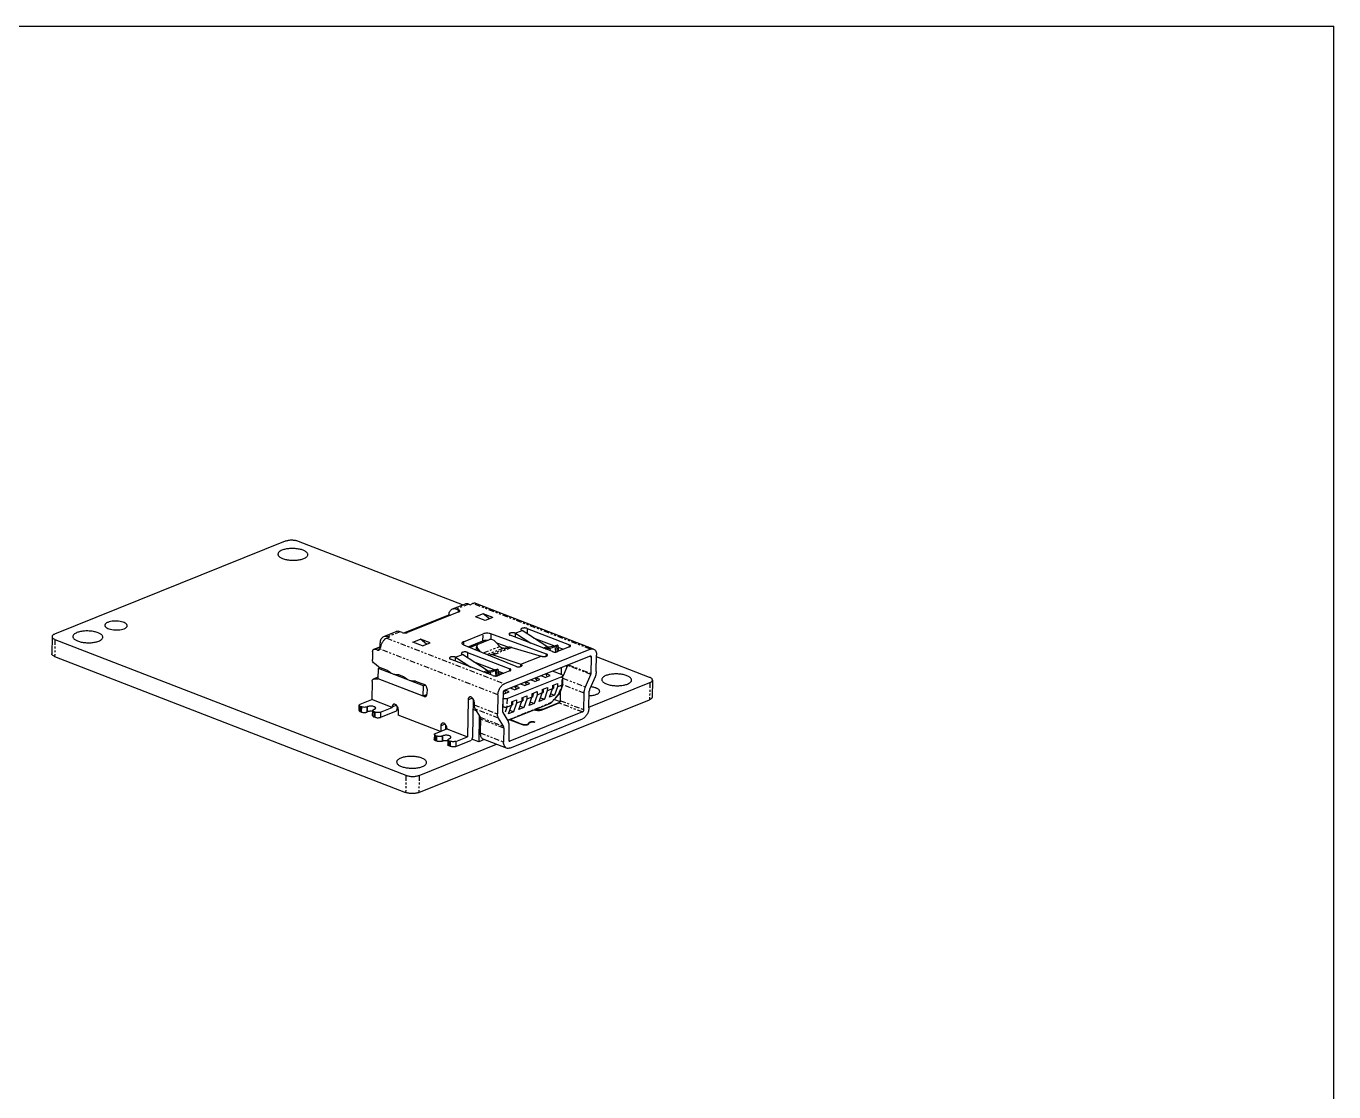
# Model space of a CAD drawing. Header units: inches. Extents: x 0 to 297, y 0 to 210.
# Drawn here: x 227 to 297, y 153 to 210 of the extents above; entities that cross this region are included whole.
import ezdxf

# ---------------------------------------------------------------- set-up
doc = ezdxf.new("R2010")
doc.units = ezdxf.units.IN
doc.header["$LTSCALE"] = 0.64311
doc.header["$MEASUREMENT"] = 0
doc.linetypes.add('PHANTOM', pattern=[0.8, 0.45, -0.05, 0.1, -0.05, 0.1, -0.05])
doc.layers.get('0').update_dxf_attribs({"linetype": 'CONTINUOUS'})
doc.layers.add('02_ALL_AXES', color=7, linetype='CONTINUOUS')
doc.layers.add('07_ALL_FEATURES', color=7, linetype='CONTINUOUS')

msp = doc.modelspace()

# ---------------------------------------------------------------- linework, layer by layer
at = {"color": 7, "linetype": 'Continuous'}
for p in [(0, 210), (297, 0)]:
    msp.add_line(p, (297, 210), dxfattribs=at)
at = {"layer": '02_ALL_AXES', "color": 3, "linetype": 'Continuous'}
for points, knots in [([(240.733, 181.949), (240.701, 181.936), (240.645, 181.909), (240.574, 181.859), (240.528, 181.802), (240.516, 181.759), (240.515, 181.739)], [0, 0, 0, 0, 0.321373, 0.590145, 0.810477, 1, 1, 1, 1]), ([(242.115, 181.708), (242.115, 181.724), (242.109, 181.758), (242.081, 181.806), (242.037, 181.85), (241.977, 181.892), (241.903, 181.93), (241.782, 181.976), (241.607, 182.017), (241.38, 182.041), (241.147, 182.039), (240.929, 182.011), (240.793, 181.973), (240.733, 181.949)], [0, 0, 0, 0, 0.031587, 0.066643, 0.107524, 0.155312, 0.210214, 0.271821, 0.411629, 0.565704, 0.722736, 0.870988, 1, 1, 1, 1]), ([(240.515, 181.739), (240.515, 181.723), (240.521, 181.689), (240.549, 181.641), (240.593, 181.596), (240.653, 181.555), (240.727, 181.517), (240.848, 181.471), (241.024, 181.43), (241.251, 181.405), (241.483, 181.408), (241.701, 181.436), (241.837, 181.473), (241.897, 181.498)], [0, 0, 0, 0, 0.031587, 0.066643, 0.107524, 0.155312, 0.210214, 0.271821, 0.411629, 0.565704, 0.722736, 0.870988, 1, 1, 1, 1]), ([(241.897, 181.498), (241.929, 181.51), (241.986, 181.537), (242.056, 181.588), (242.103, 181.645), (242.115, 181.688), (242.115, 181.708)], [0, 0, 0, 0, 0.321373, 0.590145, 0.810477, 1, 1, 1, 1]), ([(231.417, 178.085), (231.394, 178.075), (231.351, 178.055), (231.298, 178.017), (231.263, 177.974), (231.254, 177.942), (231.254, 177.927)], [0, 0, 0, 0, 0.321288, 0.590158, 0.810501, 1, 1, 1, 1]), ([(231.254, 177.927), (231.254, 177.915), (231.258, 177.889), (231.279, 177.854), (231.313, 177.82), (231.377, 177.776), (231.484, 177.731), (231.635, 177.695), (231.806, 177.677), (231.98, 177.678), (232.143, 177.7), (232.245, 177.728), (232.291, 177.746)], [0, 0, 0, 0, 0.03159, 0.066656, 0.107537, 0.155339, 0.271693, 0.411523, 0.565626, 0.722685, 0.87097, 1, 1, 1, 1]), ([(232.454, 177.904), (232.454, 177.916), (232.449, 177.941), (232.428, 177.977), (232.395, 178.011), (232.331, 178.055), (232.224, 178.1), (232.072, 178.136), (231.902, 178.154), (231.728, 178.152), (231.564, 178.131), (231.463, 178.103), (231.417, 178.085)], [0, 0, 0, 0, 0.03159, 0.066656, 0.107537, 0.155339, 0.271693, 0.411523, 0.565626, 0.722685, 0.87097, 1, 1, 1, 1]), ([(232.291, 177.746), (232.314, 177.756), (232.357, 177.776), (232.41, 177.814), (232.444, 177.856), (232.453, 177.889), (232.454, 177.904)], [0, 0, 0, 0, 0.321288, 0.590158, 0.810501, 1, 1, 1, 1]), ([(229.546, 177.323), (229.545, 177.307), (229.552, 177.273), (229.579, 177.226), (229.624, 177.181), (229.684, 177.14), (229.758, 177.102), (229.879, 177.056), (230.054, 177.014), (230.281, 176.99), (230.514, 176.992), (230.732, 177.021), (230.867, 177.058), (230.928, 177.082)], [0, 0, 0, 0, 0.031587, 0.066643, 0.107524, 0.155312, 0.210214, 0.271821, 0.411629, 0.565704, 0.722736, 0.870988, 1, 1, 1, 1]), ([(229.763, 177.534), (229.732, 177.521), (229.675, 177.494), (229.605, 177.444), (229.558, 177.387), (229.546, 177.343), (229.546, 177.323)], [0, 0, 0, 0, 0.321373, 0.590145, 0.810477, 1, 1, 1, 1]), ([(231.145, 177.293), (231.146, 177.309), (231.139, 177.343), (231.112, 177.391), (231.067, 177.435), (231.008, 177.477), (230.933, 177.514), (230.812, 177.561), (230.637, 177.602), (230.41, 177.626), (230.177, 177.624), (229.96, 177.596), (229.824, 177.558), (229.763, 177.534)], [0, 0, 0, 0, 0.031587, 0.066643, 0.107524, 0.155312, 0.210214, 0.271821, 0.411629, 0.565704, 0.722736, 0.870988, 1, 1, 1, 1]), ([(230.928, 177.082), (230.959, 177.095), (231.016, 177.122), (231.086, 177.173), (231.133, 177.229), (231.145, 177.273), (231.145, 177.293)], [0, 0, 0, 0, 0.321373, 0.590145, 0.810477, 1, 1, 1, 1]), ([(258.054, 175.235), (258.022, 175.222), (257.965, 175.195), (257.895, 175.145), (257.849, 175.088), (257.836, 175.044), (257.836, 175.024)], [0, 0, 0, 0, 0.321373, 0.590145, 0.810477, 1, 1, 1, 1]), ([(257.836, 175.024), (257.836, 175.008), (257.842, 174.974), (257.87, 174.927), (257.914, 174.882), (257.974, 174.841), (258.048, 174.803), (258.169, 174.757), (258.345, 174.715), (258.571, 174.691), (258.804, 174.693), (259.022, 174.721), (259.158, 174.759), (259.218, 174.783)], [0, 0, 0, 0, 0.031587, 0.066643, 0.107524, 0.155312, 0.210214, 0.271821, 0.411629, 0.565704, 0.722736, 0.870988, 1, 1, 1, 1]), ([(259.436, 174.994), (259.436, 175.01), (259.43, 175.044), (259.402, 175.091), (259.358, 175.136), (259.298, 175.177), (259.224, 175.215), (259.103, 175.261), (258.927, 175.303), (258.7, 175.327), (258.468, 175.325), (258.25, 175.297), (258.114, 175.259), (258.054, 175.235)], [0, 0, 0, 0, 0.031587, 0.066643, 0.107524, 0.155312, 0.210214, 0.271821, 0.411629, 0.565704, 0.722736, 0.870988, 1, 1, 1, 1]), ([(259.218, 174.783), (259.25, 174.796), (259.307, 174.823), (259.377, 174.873), (259.423, 174.93), (259.435, 174.974), (259.436, 174.994)], [0, 0, 0, 0, 0.321373, 0.590145, 0.810477, 1, 1, 1, 1]), ([(247.084, 170.82), (247.052, 170.807), (246.996, 170.78), (246.925, 170.729), (246.879, 170.673), (246.867, 170.629), (246.866, 170.609)], [0, 0, 0, 0, 0.321373, 0.590145, 0.810477, 1, 1, 1, 1]), ([(248.466, 170.579), (248.466, 170.595), (248.46, 170.629), (248.432, 170.676), (248.388, 170.721), (248.328, 170.762), (248.254, 170.8), (248.133, 170.846), (247.958, 170.888), (247.731, 170.912), (247.498, 170.91), (247.28, 170.881), (247.144, 170.844), (247.084, 170.82)], [0, 0, 0, 0, 0.031587, 0.066643, 0.107524, 0.155312, 0.210214, 0.271821, 0.411629, 0.565704, 0.722736, 0.870988, 1, 1, 1, 1]), ([(246.866, 170.609), (246.866, 170.593), (246.872, 170.559), (246.9, 170.512), (246.944, 170.467), (247.004, 170.425), (247.078, 170.388), (247.199, 170.342), (247.375, 170.3), (247.602, 170.276), (247.834, 170.278), (248.052, 170.306), (248.188, 170.344), (248.248, 170.368)], [0, 0, 0, 0, 0.031587, 0.066643, 0.107524, 0.155312, 0.210214, 0.271821, 0.411629, 0.565704, 0.722736, 0.870988, 1, 1, 1, 1]), ([(248.248, 170.368), (248.28, 170.381), (248.337, 170.408), (248.407, 170.458), (248.453, 170.515), (248.466, 170.559), (248.466, 170.579)], [0, 0, 0, 0, 0.321373, 0.590145, 0.810477, 1, 1, 1, 1])]:
    msp.add_open_spline(points, degree=3, knots=knots, dxfattribs=at)
at = {"layer": '02_ALL_AXES', "color": 7, "linetype": 'Continuous'}
for points, knots in [([(257.166, 174.165), (257.238, 174.166), (257.344, 174.174), (257.477, 174.202), (257.537, 174.222), (257.564, 174.233)], [0, 0, 0, 0, 0.536465, 0.780863, 1, 1, 1, 1]), ([(257.727, 174.391), (257.728, 174.404), (257.721, 174.434), (257.693, 174.475), (257.649, 174.513), (257.602, 174.54), (257.558, 174.56), (257.506, 174.58), (257.435, 174.602), (257.343, 174.621), (257.278, 174.629), (257.245, 174.632)], [0, 0, 0, 0, 0.072415, 0.155115, 0.254315, 0.372159, 0.438053, 0.508287, 0.660466, 0.825648, 1, 1, 1, 1]), ([(257.564, 174.233), (257.588, 174.242), (257.631, 174.262), (257.683, 174.3), (257.718, 174.343), (257.727, 174.375), (257.727, 174.391)], [0, 0, 0, 0, 0.321288, 0.590158, 0.810501, 1, 1, 1, 1])]:
    msp.add_open_spline(points, degree=3, knots=knots, dxfattribs=at)
at = {"layer": '07_ALL_FEATURES', "color": 3, "linetype": 'Continuous'}
for p, q in [((240.909, 182.422), (228.568, 177.455)), ((250.391, 179.018), (241.616, 182.419)), ((228.432, 177.324), (228.415, 176.405)), ((228.589, 177.176), (247.366, 169.898)), ((228.572, 176.258), (247.348, 168.979)), ((260.392, 175.141), (257.559, 176.239)), ((260.549, 174.993), (260.532, 174.074)), ((257.154, 173.55), (260.413, 174.862)), ((248.055, 168.976), (260.396, 173.943)), ((248.072, 169.895), (252.21, 171.56))]:
    msp.add_line(p, q, dxfattribs=at)
at = {"layer": '07_ALL_FEATURES', "color": 7, "linetype": 'Continuous'}
for p, q in [((250.794, 179.031), (250.931, 179.087)), ((257.398, 176.653), (251.103, 179.093)), ((247.246, 177.521), (249.661, 178.493)), ((250.188, 178.644), (247.445, 177.54)), ((249.661, 178.493), (249.739, 178.463)), ((249.855, 178.802), (250.506, 179.065)), ((250.07, 178.798), (250.179, 178.755)), ((250.721, 179.06), (250.794, 179.031)), ((251.503, 178.54), (251.091, 178.375)), ((252.012, 178.343), (251.503, 178.54)), ((251.825, 178.268), (251.503, 178.54)), ((251.601, 178.177), (251.091, 178.375)), ((252.012, 178.343), (251.601, 178.177)), ((253.85, 177.76), (256.106, 176.886)), ((246.187, 177.326), (246.838, 177.588)), ((246.475, 177.293), (246.338, 177.238)), ((246.475, 177.293), (246.402, 177.321)), ((247.163, 177.541), (247.053, 177.583)), ((247.732, 177.023), (248.143, 177.188)), ((248.241, 176.825), (247.732, 177.023)), ((248.652, 176.991), (248.143, 177.188)), ((248.465, 176.915), (248.143, 177.188)), ((248.241, 176.825), (248.652, 176.991)), ((250.438, 177.048), (251.489, 177.471)), ((250.686, 176.783), (251.482, 177.104)), ((251.229, 176.918), (251.832, 177.161)), ((254.875, 176.39), (251.906, 177.472)), ((252.162, 177.044), (252.381, 176.798)), ((252.209, 176.991), (252.873, 176.749)), ((255.195, 176.519), (252.938, 177.393)), ((253.213, 177.503), (253.209, 177.288)), ((253.216, 177.505), (253.212, 177.287)), ((253.213, 177.503), (253.58, 177.651)), ((253.216, 177.505), (254.049, 176.962)), ((254.899, 176.792), (253.58, 177.651)), ((254.173, 177.265), (255.311, 176.824)), ((245.581, 176.52), (245.573, 176.092)), ((245.652, 176.649), (245.926, 176.759)), ((245.839, 176.605), (245.73, 176.647)), ((245.966, 176.766), (245.942, 176.764)), ((245.999, 176.759), (245.966, 176.766)), ((245.988, 176.763), (245.992, 176.971)), ((250.021, 176.219), (250.388, 176.367)), ((251.704, 175.506), (250.385, 176.365)), ((250.443, 176.883), (253.238, 175.731)), ((250.662, 176.477), (252.918, 175.602)), ((251.192, 176.896), (250.798, 176.737)), ((251.118, 176.605), (251.158, 176.832)), ((251.216, 176.664), (251.339, 176.514)), ((251.77, 176.336), (251.887, 176.353)), ((252.028, 176.338), (253.512, 175.842)), ((252.585, 176.705), (252.874, 176.75)), ((257.227, 176.646), (252.633, 174.798)), ((253.024, 176.739), (254.6, 176.279)), ((254.846, 176.654), (255.061, 176.704)), ((254.872, 176.274), (254.875, 176.39)), ((254.943, 176.769), (254.899, 176.792)), ((255.424, 176.851), (255.041, 176.76)), ((255.425, 176.828), (255.335, 176.792)), ((256.115, 176.774), (255.477, 176.517)), ((255.481, 176.857), (255.52, 176.535)), ((255.494, 176.753), (255.783, 176.641)), ((257.544, 175.455), (257.561, 176.325)), ((245.888, 175.712), (245.674, 175.874)), ((245.883, 175.07), (245.893, 175.621)), ((245.888, 175.712), (246.354, 175.532)), ((245.893, 175.621), (246.006, 175.667)), ((248.295, 174.69), (245.893, 175.621)), ((245.967, 175.651), (245.968, 175.682)), ((252.006, 175.235), (249.75, 176.11)), ((250.025, 176.22), (249.994, 176.23)), ((250.017, 176.007), (250.021, 176.219)), ((250.021, 176.219), (250.834, 175.69)), ((250.957, 175.992), (252.124, 175.54)), ((251.074, 175.936), (251.074, 175.947)), ((251.074, 175.936), (251.088, 175.942)), ((252.107, 175.536), (251.074, 175.936)), ((257.22, 176.279), (252.626, 174.43)), ((253.51, 175.726), (253.512, 175.842)), ((253.512, 175.842), (254.6, 176.279)), ((255.678, 175.289), (255.685, 175.661)), ((256.005, 175.774), (255.768, 175.228)), ((255.959, 175.772), (255.957, 175.663)), ((257.27, 175.344), (257.286, 176.215)), ((245.55, 174.917), (245.532, 173.947)), ((245.621, 175.046), (245.649, 175.053)), ((245.885, 175.152), (245.647, 175.057)), ((245.649, 175.053), (245.876, 175.069)), ((245.882, 175.072), (245.876, 175.069)), ((248.335, 174.116), (245.876, 175.069)), ((248.285, 174.139), (245.883, 175.07)), ((247.009, 175.278), (247.227, 175.193)), ((247.882, 174.939), (248.348, 174.759)), ((251.66, 175.37), (251.866, 175.418)), ((251.748, 175.483), (251.704, 175.506)), ((252.229, 175.565), (251.846, 175.474)), ((252.14, 175.506), (252.23, 175.542)), ((252.286, 175.571), (252.325, 175.249)), ((252.927, 175.491), (252.289, 175.234)), ((252.298, 175.473), (252.595, 175.357)), ((252.582, 175.352), (252.299, 175.461)), ((252.548, 175.339), (252.317, 175.317)), ((252.327, 175.254), (252.343, 175.256)), ((252.774, 174.004), (255.722, 175.191)), ((253.985, 174.808), (253.771, 174.891)), ((254.26, 174.918), (254.045, 175.001)), ((254.085, 175.017), (254.112, 174.976)), ((254.26, 174.918), (254.534, 175.029)), ((254.377, 174.966), (254.291, 175.1)), ((254.534, 175.029), (254.32, 175.112)), ((254.808, 175.139), (254.594, 175.222)), ((254.633, 175.238), (254.66, 175.196)), ((254.808, 175.139), (255.082, 175.249)), ((254.926, 175.186), (254.839, 175.321)), ((255.082, 175.249), (254.868, 175.332)), ((255.716, 175.275), (255.211, 175.47)), ((255.749, 175.256), (255.776, 175.246)), ((255.755, 174.778), (255.763, 175.23)), ((256.972, 174.633), (257.257, 175.288)), ((257.48, 175.174), (257.196, 174.519)), ((248.285, 174.139), (248.295, 174.69)), ((248.482, 174.219), (248.285, 174.139)), ((248.295, 174.69), (248.395, 174.73)), ((248.49, 174.519), (248.484, 174.243)), ((252.281, 174.2), (252.262, 173.189)), ((252.556, 174.31), (252.536, 173.3)), ((252.614, 174.256), (252.555, 174.279)), ((252.614, 174.256), (252.888, 174.366)), ((252.732, 174.303), (252.643, 174.441)), ((252.888, 174.366), (252.674, 174.449)), ((253.163, 174.477), (252.948, 174.56)), ((252.988, 174.576), (253.015, 174.534)), ((253.163, 174.477), (253.437, 174.587)), ((253.28, 174.524), (253.194, 174.658)), ((253.437, 174.587), (253.223, 174.67)), ((253.711, 174.698), (253.497, 174.781)), ((253.536, 174.796), (253.563, 174.755)), ((253.711, 174.698), (253.985, 174.808)), ((253.829, 174.745), (253.742, 174.879)), ((254.106, 174.267), (254.103, 174.083)), ((254.106, 174.267), (254.38, 174.377)), ((254.161, 174.289), (254.158, 174.112)), ((254.377, 174.193), (254.222, 173.744)), ((254.38, 174.377), (254.377, 174.193)), ((254.651, 174.304), (254.377, 174.193)), ((254.496, 173.855), (254.651, 174.304)), ((254.649, 174.31), (254.706, 174.333)), ((254.655, 174.488), (254.651, 174.304)), ((254.655, 174.488), (254.929, 174.598)), ((254.71, 174.51), (254.706, 174.333)), ((254.925, 174.414), (254.77, 173.965)), ((254.929, 174.598), (254.925, 174.414)), ((255.2, 174.524), (254.925, 174.414)), ((255.044, 174.076), (255.2, 174.524)), ((255.319, 174.186), (255.044, 174.076)), ((255.577, 174.26), (255.107, 173.753)), ((255.11, 174.267), (255.319, 174.186)), ((255.197, 174.531), (255.255, 174.554)), ((255.203, 174.708), (255.2, 174.524)), ((255.203, 174.708), (255.477, 174.819)), ((255.258, 174.731), (255.255, 174.554)), ((255.474, 174.635), (255.319, 174.186)), ((255.477, 174.819), (255.474, 174.635)), ((255.714, 174.731), (255.474, 174.635)), ((255.556, 174.254), (255.549, 174.254)), ((255.577, 174.26), (255.556, 174.254)), ((255.579, 174.265), (255.577, 174.26)), ((255.753, 174.766), (255.579, 174.265)), ((255.627, 173.892), (255.638, 174.433)), ((256.879, 173.406), (256.896, 174.297)), ((257.153, 173.517), (257.17, 174.407)), ((244.855, 173.371), (244.86, 173.646)), ((244.915, 173.699), (245.532, 173.947)), ((244.996, 173.559), (244.923, 173.587)), ((245.278, 173.558), (245.313, 173.572)), ((246.623, 173.524), (245.532, 173.947)), ((246.006, 173.276), (246.623, 173.524)), ((246.624, 173.552), (246.623, 173.524)), ((246.896, 173.543), (246.897, 173.604)), ((250.685, 173.939), (250.648, 171.964)), ((250.959, 173.992), (250.92, 171.982)), ((251.012, 173.626), (250.952, 173.649)), ((251.013, 173.812), (251.01, 173.675)), ((252.562, 174.005), (252.55, 174.01)), ((253.006, 173.641), (252.766, 173.545)), ((255.097, 173.746), (252.809, 172.825)), ((252.85, 173.193), (253.006, 173.641)), ((253.003, 173.647), (253.061, 173.671)), ((253.009, 173.825), (253.006, 173.641)), ((253.009, 173.825), (253.283, 173.936)), ((253.064, 173.847), (253.061, 173.671)), ((253.28, 173.752), (253.125, 173.303)), ((253.283, 173.936), (253.28, 173.752)), ((253.554, 173.862), (253.28, 173.752)), ((253.399, 173.413), (253.554, 173.862)), ((253.673, 173.524), (253.399, 173.413)), ((253.465, 173.604), (253.673, 173.524)), ((253.552, 173.868), (253.609, 173.892)), ((253.558, 174.046), (253.554, 173.862)), ((253.558, 174.046), (253.832, 174.156)), ((253.613, 174.068), (253.609, 173.892)), ((253.828, 173.973), (253.673, 173.524)), ((253.832, 174.156), (253.828, 173.973)), ((254.103, 174.083), (253.828, 173.973)), ((253.947, 173.634), (254.103, 174.083)), ((254.222, 173.744), (253.947, 173.634)), ((254.013, 173.825), (254.222, 173.744)), ((254.1, 174.089), (254.158, 174.112)), ((254.77, 173.965), (254.496, 173.855)), ((254.562, 174.046), (254.77, 173.965)), ((254.645, 173.405), (255.557, 173.772)), ((254.692, 173.441), (255.597, 173.806)), ((255.107, 173.753), (255.097, 173.746)), ((255.302, 173.963), (255.617, 173.841)), ((255.571, 173.78), (255.557, 173.772)), ((255.627, 173.892), (255.621, 173.852)), ((244.918, 173.312), (244.99, 173.283)), ((245.307, 173.296), (245.273, 173.282)), ((245.583, 173.088), (245.588, 173.364)), ((245.677, 173.431), (245.642, 173.417)), ((245.645, 173.029), (245.718, 173.001)), ((245.724, 173.277), (245.651, 173.305)), ((246.84, 173.338), (246.001, 173)), ((246.95, 173.363), (246.866, 173.396)), ((246.951, 173.425), (246.945, 173.121)), ((249.205, 172.246), (246.945, 173.121)), ((250.948, 173.433), (251.106, 173.372)), ((251.064, 173.441), (251.328, 173.007)), ((251.283, 173.081), (251.257, 171.694)), ((251.35, 172.914), (251.335, 172.164)), ((252.58, 172.522), (252.316, 172.956)), ((252.547, 173.253), (252.811, 172.819)), ((253.125, 173.303), (252.85, 173.193)), ((252.916, 173.384), (253.125, 173.303)), ((252.921, 171.358), (256.802, 172.919)), ((252.926, 172.872), (253.578, 172.619)), ((256.809, 173.287), (252.928, 171.725)), ((253.588, 172.623), (252.936, 172.876)), ((254.631, 173.423), (254.584, 173.414)), ((254.692, 173.441), (254.631, 173.423)), ((248.885, 172.086), (248.879, 171.81)), ((248.939, 172.139), (249.556, 172.387)), ((249.229, 172.542), (249.224, 172.253)), ((249.498, 172.364), (249.502, 172.594)), ((249.513, 172.37), (249.498, 172.376)), ((249.557, 172.415), (249.556, 172.387)), ((249.556, 172.387), (250.648, 171.964)), ((252.601, 172.429), (252.587, 171.679)), ((252.876, 172.539), (252.861, 171.789)), ((253.578, 172.619), (253.607, 172.609)), ((253.942, 172.7), (253.921, 172.659)), ((253.932, 172.653), (253.936, 172.658)), ((253.936, 172.658), (253.957, 172.698)), ((253.957, 172.698), (253.977, 172.719)), ((253.977, 172.719), (254.003, 172.733)), ((254.21, 172.753), (254.209, 172.747)), ((254.265, 172.732), (254.21, 172.753)), ((254.234, 172.742), (254.265, 172.732)), ((249.015, 171.723), (248.942, 171.751)), ((248.947, 172.027), (249.02, 171.999)), ((249.298, 171.722), (249.332, 171.736)), ((249.337, 172.011), (249.303, 171.998)), ((249.612, 171.804), (249.607, 171.528)), ((249.667, 171.857), (249.701, 171.87)), ((249.743, 171.441), (249.67, 171.469)), ((249.675, 171.745), (249.748, 171.717)), ((250.025, 171.44), (250.864, 171.778)), ((250.031, 171.716), (250.648, 171.964)), ((251.257, 171.694), (250.891, 171.836)), ((251.555, 171.814), (251.257, 171.694)), ((252.749, 171.351), (251.497, 171.836))]:
    msp.add_line(p, q, dxfattribs=at)
at = {"layer": '07_ALL_FEATURES', "color": 7, "linetype": 'PHANTOM'}
for p, q in [((257.227, 176.646), (250.931, 179.087)), ((250.721, 179.06), (250.07, 178.798)), ((250.177, 178.639), (250.179, 178.755)), ((253.85, 177.76), (253.845, 177.478)), ((246.338, 177.238), (252.633, 174.798)), ((247.053, 177.583), (246.402, 177.321)), ((250.438, 177.048), (250.435, 176.887)), ((251.482, 177.104), (251.489, 177.471)), ((251.906, 177.472), (251.9, 177.173)), ((245.999, 176.756), (245.73, 176.647)), ((245.839, 176.605), (245.972, 176.659)), ((252.281, 174.2), (245.967, 176.648)), ((250.662, 176.477), (250.657, 176.188)), ((251.2, 176.571), (251.216, 176.664)), ((251.506, 176.445), (252.381, 176.798)), ((252.585, 176.705), (251.72, 176.357)), ((251.887, 176.353), (252.874, 176.75)), ((253.024, 176.739), (252.028, 176.338)), ((254.698, 176.711), (254.899, 176.792)), ((255.041, 176.76), (254.81, 176.668)), ((255.061, 176.704), (255.078, 176.564)), ((255.335, 176.792), (255.371, 176.496)), ((255.462, 176.515), (255.425, 176.828)), ((256.104, 176.77), (256.106, 176.886)), ((252.916, 175.487), (252.918, 175.602)), ((257.257, 175.288), (256.005, 175.774)), ((256.061, 175.813), (257.27, 175.344)), ((257.286, 176.215), (257.171, 176.259)), ((245.884, 175.147), (245.649, 175.053)), ((251.51, 175.428), (251.704, 175.506)), ((251.846, 175.474), (251.622, 175.384)), ((251.866, 175.418), (251.882, 175.284)), ((252.14, 175.506), (252.176, 175.212)), ((252.267, 175.227), (252.23, 175.542)), ((255.714, 174.731), (255.722, 175.191)), ((255.761, 175.103), (256.972, 174.633)), ((255.549, 174.254), (255.117, 173.788)), ((255.549, 174.254), (255.714, 174.731)), ((256.896, 174.297), (255.744, 174.743)), ((244.923, 173.587), (244.918, 173.312)), ((244.99, 173.283), (244.996, 173.559)), ((245.278, 173.558), (245.273, 173.282)), ((245.307, 173.296), (245.313, 173.572)), ((246.862, 173.647), (246.624, 173.552)), ((248.335, 174.116), (248.469, 174.169)), ((250.923, 174.035), (250.685, 173.939)), ((251.01, 173.675), (252.262, 173.189)), ((252.554, 173.57), (252.541, 173.532)), ((252.554, 173.57), (252.562, 174.005)), ((252.766, 173.545), (252.622, 173.13)), ((252.774, 174.004), (252.766, 173.545)), ((252.791, 172.852), (255.117, 173.788)), ((256.809, 173.287), (255.557, 173.772)), ((255.627, 173.892), (256.879, 173.406)), ((245.651, 173.305), (245.645, 173.029)), ((245.718, 173.001), (245.724, 173.277)), ((246.006, 173.276), (246.001, 173)), ((252.316, 172.956), (251.064, 173.441)), ((251.328, 173.007), (252.58, 172.522)), ((252.601, 172.429), (251.35, 172.914)), ((254.267, 173.392), (254.267, 173.412)), ((254.692, 173.441), (254.691, 173.424)), ((249.467, 172.637), (249.229, 172.542)), ((251.335, 172.164), (252.587, 171.679)), ((253.588, 172.619), (253.588, 172.623)), ((253.921, 172.659), (253.921, 172.64)), ((253.942, 172.669), (253.942, 172.7)), ((248.947, 172.027), (248.942, 171.751)), ((249.015, 171.723), (249.02, 171.999)), ((249.303, 171.998), (249.298, 171.722)), ((249.332, 171.736), (249.337, 172.011)), ((249.675, 171.745), (249.67, 171.469)), ((249.743, 171.441), (249.748, 171.717)), ((250.031, 171.716), (250.025, 171.44)), ((252.869, 171.748), (252.928, 171.725))]:
    msp.add_line(p, q, dxfattribs=at)
at = {"layer": '07_ALL_FEATURES', "color": 3, "linetype": 'PHANTOM'}
for p, q in [((228.589, 177.176), (228.572, 176.258)), ((260.413, 174.862), (260.396, 173.943)), ((247.366, 169.898), (247.348, 168.979)), ((248.072, 169.895), (248.055, 168.976))]:
    msp.add_line(p, q, dxfattribs=at)
at = {"layer": '07_ALL_FEATURES', "color": 7, "linetype": 'Continuous'}
for centre, radius, start, end in [((245.96, 176.674), 0.0917, 101.30409, 111.88039), ((255.858, 175.837), 0.16, 336.51662, 343.88232), ((255.717, 174.778), 0.0376, 341.01547, 358.92332), ((255.468, 173.899), 0.16, 338.97846, 342.75359)]:
    msp.add_arc(centre, radius, start, end, dxfattribs=at)
for centre, major_axis, ratio, start_param, end_param in [((251.996, 176.969), (0.217, -0.151), 0.634249, 1.207772, 2.747112), ((251.393, 176.727), (0.217, -0.15), 0.632242, 2.745673, 4.285012), ((252.043, 175.777), (-0.212, 0.561), 0.653441, -0.488835, -0.145991), ((253.04, 176.178), (-0.238, 0.551), 0.693449, -0.520103, -0.17726), ((255.198, 176.759), (0.194, 0.062), 0.076019, -2.380061, -0.809265), ((255.287, 176.795), (0.194, 0.062), 0.076019, -0.809265, 0.761532), ((252.003, 175.474), (0.194, 0.062), 0.076019, -2.380061, -0.809265), ((252.092, 175.509), (0.194, 0.062), 0.076019, -0.809265, 0.761532)]:
    msp.add_ellipse(centre, major_axis=major_axis, ratio=ratio, start_param=start_param, end_param=end_param, dxfattribs=at)
at = {"layer": '07_ALL_FEATURES', "color": 3, "linetype": 'Continuous'}
for points, knots in [([(241.616, 182.419), (241.563, 182.44), (241.444, 182.469), (241.259, 182.483), (241.102, 182.473), (240.986, 182.449), (240.933, 182.432), (240.909, 182.422)], [0, 0, 0, 0, 0.237735, 0.506086, 0.771112, 0.891945, 1, 1, 1, 1]), ([(228.568, 177.455), (228.549, 177.447), (228.513, 177.431), (228.469, 177.399), (228.44, 177.364), (228.432, 177.336), (228.432, 177.324)], [0, 0, 0, 0, 0.321373, 0.590145, 0.810477, 1, 1, 1, 1]), ([(228.432, 177.324), (228.432, 177.31), (228.44, 177.279), (228.474, 177.24), (228.525, 177.204), (228.566, 177.185), (228.589, 177.176)], [0, 0, 0, 0, 0.183362, 0.401781, 0.673177, 1, 1, 1, 1]), ([(228.572, 176.258), (228.549, 176.266), (228.507, 176.285), (228.456, 176.321), (228.423, 176.36), (228.414, 176.391), (228.415, 176.405)], [0, 0, 0, 0, 0.326823, 0.598219, 0.816638, 1, 1, 1, 1]), ([(260.549, 174.993), (260.549, 175.007), (260.541, 175.038), (260.508, 175.078), (260.456, 175.113), (260.415, 175.132), (260.392, 175.141)], [0, 0, 0, 0, 0.183362, 0.401781, 0.673177, 1, 1, 1, 1]), ([(260.413, 174.862), (260.433, 174.87), (260.468, 174.887), (260.512, 174.918), (260.541, 174.954), (260.549, 174.981), (260.549, 174.993)], [0, 0, 0, 0, 0.321373, 0.590145, 0.810477, 1, 1, 1, 1]), ([(260.532, 174.075), (260.531, 174.062), (260.524, 174.035), (260.495, 173.999), (260.451, 173.968), (260.415, 173.951), (260.396, 173.943)], [0, 0, 0, 0, 0.189523, 0.409855, 0.678627, 1, 1, 1, 1]), ([(247.366, 169.898), (247.419, 169.877), (247.538, 169.848), (247.722, 169.834), (247.88, 169.845), (247.996, 169.868), (248.048, 169.885), (248.072, 169.895)], [0, 0, 0, 0, 0.237735, 0.506086, 0.771112, 0.891945, 1, 1, 1, 1]), ([(248.055, 168.976), (248.031, 168.966), (247.978, 168.949), (247.862, 168.926), (247.705, 168.915), (247.52, 168.929), (247.401, 168.958), (247.348, 168.979)], [0, 0, 0, 0, 0.108055, 0.228888, 0.493914, 0.762265, 1, 1, 1, 1])]:
    msp.add_open_spline(points, degree=3, knots=knots, dxfattribs=at)
at = {"layer": '07_ALL_FEATURES', "color": 7, "linetype": 'Continuous'}
for points, knots in [([(250.721, 179.06), (250.686, 179.073), (250.613, 179.09), (250.539, 179.078), (250.506, 179.065)], [0, 0, 0, 0, 0.520101, 1, 1, 1, 1]), ([(251.103, 179.093), (251.077, 179.104), (251.018, 179.113), (250.96, 179.098), (250.931, 179.087)], [0, 0, 0, 0, 0.477125, 1, 1, 1, 1]), ([(249.663, 178.493), (249.666, 178.528), (249.679, 178.597), (249.719, 178.688), (249.778, 178.76), (249.829, 178.792), (249.855, 178.802)], [0, 0, 0, 0, 0.282343, 0.540257, 0.776602, 1, 1, 1, 1]), ([(249.855, 178.802), (249.888, 178.815), (249.962, 178.828), (250.035, 178.811), (250.07, 178.798)], [0, 0, 0, 0, 0.479905, 1, 1, 1, 1]), ([(250.242, 178.696), (250.242, 178.702), (250.239, 178.714), (250.226, 178.73), (250.205, 178.744), (250.189, 178.752), (250.179, 178.755)], [0, 0, 0, 0, 0.18336, 0.401776, 0.673173, 1, 1, 1, 1]), ([(250.188, 178.644), (250.196, 178.647), (250.208, 178.653), (250.224, 178.664), (250.237, 178.676), (250.242, 178.689), (250.242, 178.696)], [0, 0, 0, 0, 0.322134, 0.529302, 0.707728, 1, 1, 1, 1]), ([(253.85, 177.76), (253.835, 177.766), (253.801, 177.775), (253.748, 177.783), (253.691, 177.785), (253.636, 177.78), (253.588, 177.77), (253.553, 177.756), (253.533, 177.742), (253.519, 177.73), (253.513, 177.717), (253.513, 177.709)], [0, 0, 0, 0, 0.134313, 0.285248, 0.442588, 0.595294, 0.732919, 0.847144, 0.894146, 0.934514, 1, 1, 1, 1]), ([(253.513, 177.709), (253.513, 177.703), (253.516, 177.691), (253.53, 177.675), (253.55, 177.661), (253.567, 177.653), (253.576, 177.65)], [0, 0, 0, 0, 0.183337, 0.401705, 0.673196, 1, 1, 1, 1]), ([(245.992, 176.971), (245.993, 177.012), (246.002, 177.09), (246.04, 177.195), (246.102, 177.278), (246.158, 177.314), (246.187, 177.326)], [0, 0, 0, 0, 0.285562, 0.544983, 0.780056, 1, 1, 1, 1]), ([(246.338, 177.238), (246.296, 177.221), (246.212, 177.165), (246.112, 177.047), (246.035, 176.9), (246.004, 176.791), (245.995, 176.735)], [0, 0, 0, 0, 0.216667, 0.46489, 0.732031, 1, 1, 1, 1]), ([(246.187, 177.326), (246.22, 177.339), (246.294, 177.352), (246.367, 177.335), (246.402, 177.321)], [0, 0, 0, 0, 0.479899, 1, 1, 1, 1]), ([(247.053, 177.583), (247.018, 177.597), (246.945, 177.614), (246.871, 177.601), (246.838, 177.588)], [0, 0, 0, 0, 0.520095, 1, 1, 1, 1]), ([(247.163, 177.541), (247.184, 177.533), (247.231, 177.521), (247.305, 177.515), (247.379, 177.52), (247.425, 177.532), (247.445, 177.54)], [0, 0, 0, 0, 0.237819, 0.506259, 0.771373, 1, 1, 1, 1]), ([(250.438, 177.048), (250.426, 177.043), (250.407, 177.034), (250.384, 177.018), (250.368, 177.003), (250.359, 176.986), (250.356, 176.975), (250.356, 176.969)], [0, 0, 0, 0, 0.320933, 0.527304, 0.705061, 0.859368, 1, 1, 1, 1]), ([(251.482, 177.104), (251.501, 177.111), (251.544, 177.124), (251.638, 177.139), (251.713, 177.139), (251.763, 177.134)], [0, 0, 0, 0, 0.217942, 0.466096, 1, 1, 1, 1]), ([(251.906, 177.472), (251.874, 177.484), (251.804, 177.5), (251.694, 177.508), (251.587, 177.5), (251.519, 177.483), (251.489, 177.471)], [0, 0, 0, 0, 0.240367, 0.50876, 0.772509, 1, 1, 1, 1]), ([(253.213, 177.503), (253.197, 177.509), (253.164, 177.519), (253.11, 177.527), (253.053, 177.528), (252.999, 177.523), (252.95, 177.513), (252.916, 177.5), (252.895, 177.486), (252.882, 177.473), (252.876, 177.46), (252.876, 177.452)], [0, 0, 0, 0, 0.134313, 0.285248, 0.442588, 0.595294, 0.732919, 0.847144, 0.894146, 0.934514, 1, 1, 1, 1]), ([(252.876, 177.452), (252.876, 177.447), (252.879, 177.434), (252.892, 177.418), (252.913, 177.404), (252.929, 177.397), (252.938, 177.393)], [0, 0, 0, 0, 0.183337, 0.401705, 0.673196, 1, 1, 1, 1]), ([(245.581, 176.52), (245.581, 176.535), (245.584, 176.563), (245.598, 176.601), (245.621, 176.632), (245.641, 176.645), (245.652, 176.649)], [0, 0, 0, 0, 0.285544, 0.544998, 0.780053, 1, 1, 1, 1]), ([(245.652, 176.649), (245.663, 176.654), (245.69, 176.658), (245.717, 176.652), (245.73, 176.647)], [0, 0, 0, 0, 0.479912, 1, 1, 1, 1]), ([(245.839, 176.605), (245.852, 176.6), (245.878, 176.594), (245.905, 176.598), (245.917, 176.603)], [0, 0, 0, 0, 0.520089, 1, 1, 1, 1]), ([(245.917, 176.603), (245.927, 176.607), (245.947, 176.62), (245.961, 176.638), (245.967, 176.648)], [0, 0, 0, 0, 0.484535, 1, 1, 1, 1]), ([(245.967, 176.648), (245.974, 176.66), (245.986, 176.689), (245.992, 176.719), (245.995, 176.735)], [0, 0, 0, 0, 0.468583, 1, 1, 1, 1]), ([(250.662, 176.477), (250.647, 176.483), (250.613, 176.492), (250.559, 176.5), (250.503, 176.502), (250.448, 176.497), (250.4, 176.487), (250.365, 176.473), (250.345, 176.459), (250.331, 176.446), (250.325, 176.434), (250.325, 176.426)], [0, 0, 0, 0, 0.134313, 0.285248, 0.442588, 0.595294, 0.732919, 0.847144, 0.894146, 0.934514, 1, 1, 1, 1]), ([(250.325, 176.426), (250.325, 176.42), (250.328, 176.408), (250.342, 176.392), (250.362, 176.378), (250.379, 176.37), (250.388, 176.367)], [0, 0, 0, 0, 0.183337, 0.401705, 0.673196, 1, 1, 1, 1]), ([(250.356, 176.969), (250.356, 176.961), (250.36, 176.946), (250.373, 176.927), (250.4, 176.904), (250.425, 176.891), (250.443, 176.883)], [0, 0, 0, 0, 0.185957, 0.346365, 0.534011, 1, 1, 1, 1]), ([(252.497, 176.715), (252.487, 176.719), (252.443, 176.739), (252.405, 176.77), (252.381, 176.798)], [0, 0, 0, 0, 0.233724, 1, 1, 1, 1]), ([(252.585, 176.705), (252.578, 176.704), (252.549, 176.702), (252.518, 176.707), (252.497, 176.715)], [0, 0, 0, 0, 0.239748, 1, 1, 1, 1]), ([(254.6, 176.279), (254.616, 176.274), (254.65, 176.264), (254.703, 176.256), (254.76, 176.255), (254.814, 176.259), (254.863, 176.27), (254.897, 176.283), (254.918, 176.297), (254.931, 176.31), (254.937, 176.323), (254.938, 176.331)], [0, 0, 0, 0, 0.134313, 0.285248, 0.442588, 0.595294, 0.732919, 0.847144, 0.894146, 0.934514, 1, 1, 1, 1]), ([(254.938, 176.331), (254.938, 176.336), (254.934, 176.349), (254.921, 176.364), (254.9, 176.379), (254.884, 176.386), (254.875, 176.39)], [0, 0, 0, 0, 0.183337, 0.401705, 0.673196, 1, 1, 1, 1]), ([(255.041, 176.76), (255.025, 176.757), (254.992, 176.755), (254.959, 176.763), (254.943, 176.769)], [0, 0, 0, 0, 0.481415, 1, 1, 1, 1]), ([(255.195, 176.519), (255.216, 176.51), (255.263, 176.499), (255.337, 176.493), (255.41, 176.498), (255.457, 176.509), (255.477, 176.517)], [0, 0, 0, 0, 0.237819, 0.506259, 0.771373, 1, 1, 1, 1]), ([(256.169, 176.827), (256.169, 176.832), (256.166, 176.844), (256.153, 176.86), (256.132, 176.874), (256.116, 176.882), (256.106, 176.886)], [0, 0, 0, 0, 0.18336, 0.401776, 0.673173, 1, 1, 1, 1]), ([(256.115, 176.774), (256.123, 176.777), (256.135, 176.783), (256.151, 176.794), (256.164, 176.807), (256.169, 176.819), (256.169, 176.827)], [0, 0, 0, 0, 0.322134, 0.529302, 0.707728, 1, 1, 1, 1]), ([(257.254, 176.28), (257.249, 176.282), (257.237, 176.284), (257.225, 176.281), (257.22, 176.279)], [0, 0, 0, 0, 0.47731, 1, 1, 1, 1]), ([(257.227, 176.646), (257.255, 176.658), (257.313, 176.672), (257.372, 176.663), (257.398, 176.653)], [0, 0, 0, 0, 0.522878, 1, 1, 1, 1]), ([(257.398, 176.653), (257.424, 176.643), (257.473, 176.61), (257.526, 176.534), (257.556, 176.435), (257.561, 176.363), (257.561, 176.325)], [0, 0, 0, 0, 0.211983, 0.443666, 0.706017, 1, 1, 1, 1]), ([(245.674, 175.874), (245.642, 175.899), (245.591, 175.968), (245.572, 176.05), (245.573, 176.092)], [0, 0, 0, 0, 0.492907, 1, 1, 1, 1]), ([(249.688, 176.169), (249.687, 176.163), (249.691, 176.151), (249.704, 176.135), (249.725, 176.121), (249.741, 176.114), (249.75, 176.11)], [0, 0, 0, 0, 0.183337, 0.401705, 0.673196, 1, 1, 1, 1]), ([(249.994, 176.23), (249.978, 176.234), (249.945, 176.241), (249.894, 176.245), (249.842, 176.244), (249.793, 176.237), (249.751, 176.226), (249.718, 176.211), (249.695, 176.193), (249.688, 176.176), (249.688, 176.169)], [0, 0, 0, 0, 0.146531, 0.302997, 0.460336, 0.609258, 0.741427, 0.850621, 0.934734, 1, 1, 1, 1]), ([(252.981, 175.543), (252.981, 175.549), (252.978, 175.561), (252.965, 175.577), (252.944, 175.591), (252.928, 175.599), (252.918, 175.602)], [0, 0, 0, 0, 0.18336, 0.401776, 0.673173, 1, 1, 1, 1]), ([(253.238, 175.731), (253.253, 175.725), (253.287, 175.716), (253.341, 175.708), (253.397, 175.707), (253.452, 175.711), (253.501, 175.722), (253.535, 175.735), (253.556, 175.749), (253.569, 175.762), (253.575, 175.774), (253.575, 175.782)], [0, 0, 0, 0, 0.134313, 0.285248, 0.442588, 0.595294, 0.732919, 0.847144, 0.894146, 0.934514, 1, 1, 1, 1]), ([(253.575, 175.782), (253.575, 175.788), (253.572, 175.8), (253.559, 175.816), (253.538, 175.83), (253.522, 175.838), (253.512, 175.842)], [0, 0, 0, 0, 0.183337, 0.401705, 0.673196, 1, 1, 1, 1]), ([(257.286, 176.215), (257.286, 176.222), (257.285, 176.237), (257.279, 176.256), (257.269, 176.272), (257.259, 176.278), (257.254, 176.28)], [0, 0, 0, 0, 0.293878, 0.556386, 0.78803, 1, 1, 1, 1]), ([(245.55, 174.917), (245.55, 174.932), (245.554, 174.96), (245.568, 174.998), (245.59, 175.029), (245.61, 175.042), (245.621, 175.046)], [0, 0, 0, 0, 0.285406, 0.544949, 0.779934, 1, 1, 1, 1]), ([(247.009, 175.278), (246.956, 175.269), (246.842, 175.267), (246.672, 175.312), (246.505, 175.401), (246.403, 175.485), (246.354, 175.532)], [0, 0, 0, 0, 0.221949, 0.460157, 0.719353, 1, 1, 1, 1]), ([(247.882, 174.939), (247.829, 174.93), (247.716, 174.928), (247.545, 174.973), (247.378, 175.063), (247.276, 175.146), (247.227, 175.193)], [0, 0, 0, 0, 0.221949, 0.460157, 0.719353, 1, 1, 1, 1]), ([(251.846, 175.474), (251.83, 175.471), (251.797, 175.469), (251.764, 175.477), (251.748, 175.483)], [0, 0, 0, 0, 0.481415, 1, 1, 1, 1]), ([(252.006, 175.235), (252.028, 175.227), (252.075, 175.216), (252.149, 175.21), (252.222, 175.215), (252.269, 175.226), (252.289, 175.234)], [0, 0, 0, 0, 0.237819, 0.506259, 0.771373, 1, 1, 1, 1]), ([(252.927, 175.491), (252.935, 175.494), (252.947, 175.5), (252.963, 175.511), (252.976, 175.523), (252.981, 175.536), (252.981, 175.543)], [0, 0, 0, 0, 0.322134, 0.529302, 0.707728, 1, 1, 1, 1]), ([(255.716, 175.275), (255.723, 175.272), (255.734, 175.267), (255.748, 175.258), (255.759, 175.247), (255.763, 175.237), (255.763, 175.23)], [0, 0, 0, 0, 0.327582, 0.537374, 0.71584, 1, 1, 1, 1]), ([(255.763, 175.23), (255.763, 175.227), (255.76, 175.216), (255.745, 175.202), (255.731, 175.194), (255.722, 175.191)], [0, 0, 0, 0, 0.189921, 0.537353, 1, 1, 1, 1]), ([(257.257, 175.288), (257.259, 175.293), (257.266, 175.311), (257.269, 175.33), (257.27, 175.344)], [0, 0, 0, 0, 0.256736, 1, 1, 1, 1]), ([(257.544, 175.455), (257.543, 175.432), (257.536, 175.335), (257.509, 175.241), (257.48, 175.174)], [0, 0, 0, 0, 0.241133, 1, 1, 1, 1]), ([(248.49, 174.519), (248.49, 174.544), (248.484, 174.589), (248.461, 174.649), (248.422, 174.71), (248.379, 174.747), (248.348, 174.759)], [0, 0, 0, 0, 0.256783, 0.456985, 0.653266, 1, 1, 1, 1]), ([(248.414, 174.114), (248.424, 174.118), (248.444, 174.131), (248.467, 174.162), (248.481, 174.2), (248.484, 174.228), (248.484, 174.243)], [0, 0, 0, 0, 0.219947, 0.455002, 0.714456, 1, 1, 1, 1]), ([(252.281, 174.2), (252.283, 174.263), (252.304, 174.391), (252.379, 174.566), (252.489, 174.71), (252.584, 174.778), (252.633, 174.798)], [0, 0, 0, 0, 0.260082, 0.528761, 0.781603, 1, 1, 1, 1]), ([(252.626, 174.43), (252.616, 174.426), (252.597, 174.412), (252.575, 174.384), (252.56, 174.349), (252.556, 174.323), (252.556, 174.31)], [0, 0, 0, 0, 0.21842, 0.471244, 0.739892, 1, 1, 1, 1]), ([(255.714, 174.731), (255.723, 174.735), (255.739, 174.744), (255.75, 174.758), (255.753, 174.766)], [0, 0, 0, 0, 0.553433, 1, 1, 1, 1]), ([(256.896, 174.297), (256.896, 174.324), (256.905, 174.44), (256.937, 174.553), (256.972, 174.633)], [0, 0, 0, 0, 0.241133, 1, 1, 1, 1]), ([(257.196, 174.519), (257.192, 174.51), (257.178, 174.474), (257.171, 174.436), (257.17, 174.407)], [0, 0, 0, 0, 0.256752, 1, 1, 1, 1]), ([(244.86, 173.646), (244.86, 173.651), (244.864, 173.665), (244.884, 173.685), (244.903, 173.694), (244.915, 173.699)], [0, 0, 0, 0, 0.18997, 0.537215, 1, 1, 1, 1]), ([(244.923, 173.587), (244.914, 173.591), (244.897, 173.598), (244.877, 173.613), (244.863, 173.628), (244.86, 173.641), (244.86, 173.646)], [0, 0, 0, 0, 0.326827, 0.598224, 0.81664, 1, 1, 1, 1]), ([(245.278, 173.558), (245.258, 173.55), (245.212, 173.538), (245.139, 173.533), (245.065, 173.539), (245.017, 173.551), (244.996, 173.559)], [0, 0, 0, 0, 0.228627, 0.49374, 0.762181, 1, 1, 1, 1]), ([(245.666, 173.57), (245.639, 173.58), (245.58, 173.595), (245.488, 173.602), (245.396, 173.596), (245.338, 173.582), (245.313, 173.572)], [0, 0, 0, 0, 0.237819, 0.506259, 0.771373, 1, 1, 1, 1]), ([(245.745, 173.496), (245.745, 173.503), (245.741, 173.519), (245.724, 173.538), (245.698, 173.556), (245.678, 173.566), (245.666, 173.57)], [0, 0, 0, 0, 0.18336, 0.401776, 0.673173, 1, 1, 1, 1]), ([(245.677, 173.431), (245.686, 173.434), (245.702, 173.442), (245.722, 173.455), (245.734, 173.468), (245.742, 173.482), (245.745, 173.492), (245.745, 173.496)], [0, 0, 0, 0, 0.320924, 0.527313, 0.705069, 0.859369, 1, 1, 1, 1]), ([(246.704, 173.697), (246.692, 173.692), (246.669, 173.677), (246.643, 173.643), (246.628, 173.6), (246.624, 173.568), (246.624, 173.552)], [0, 0, 0, 0, 0.219947, 0.455002, 0.714456, 1, 1, 1, 1]), ([(246.791, 173.695), (246.777, 173.7), (246.747, 173.707), (246.717, 173.702), (246.704, 173.697)], [0, 0, 0, 0, 0.520088, 1, 1, 1, 1]), ([(246.951, 173.425), (246.952, 173.453), (246.945, 173.503), (246.919, 173.571), (246.875, 173.64), (246.827, 173.681), (246.791, 173.695)], [0, 0, 0, 0, 0.256783, 0.456985, 0.653266, 1, 1, 1, 1]), ([(246.896, 173.543), (246.895, 173.525), (246.889, 173.454), (246.866, 173.385), (246.84, 173.338)], [0, 0, 0, 0, 0.241543, 1, 1, 1, 1]), ([(248.335, 174.116), (248.348, 174.111), (248.375, 174.105), (248.402, 174.109), (248.414, 174.114)], [0, 0, 0, 0, 0.520088, 1, 1, 1, 1]), ([(250.765, 174.085), (250.753, 174.08), (250.73, 174.065), (250.705, 174.031), (250.689, 173.988), (250.686, 173.956), (250.685, 173.939)], [0, 0, 0, 0, 0.219941, 0.454976, 0.714491, 1, 1, 1, 1]), ([(251.013, 173.812), (251.014, 173.851), (250.998, 173.929), (250.949, 174.013), (250.894, 174.063), (250.851, 174.086), (250.806, 174.095), (250.778, 174.09), (250.765, 174.085)], [0, 0, 0, 0, 0.276015, 0.554345, 0.682401, 0.798476, 0.90293, 1, 1, 1, 1]), ([(251.01, 173.675), (251.01, 173.652), (251.013, 173.572), (251.034, 173.491), (251.064, 173.441)], [0, 0, 0, 0, 0.275601, 1, 1, 1, 1]), ([(252.766, 173.545), (252.75, 173.539), (252.715, 173.532), (252.66, 173.533), (252.604, 173.546), (252.569, 173.561), (252.554, 173.57)], [0, 0, 0, 0, 0.224779, 0.485755, 0.754032, 1, 1, 1, 1]), ([(252.774, 174.004), (252.759, 173.998), (252.724, 173.99), (252.669, 173.986), (252.614, 173.99), (252.578, 173.999), (252.562, 174.005)], [0, 0, 0, 0, 0.228639, 0.493742, 0.762169, 1, 1, 1, 1]), ([(255.117, 173.788), (255.117, 173.784), (255.117, 173.772), (255.113, 173.759), (255.107, 173.753)], [0, 0, 0, 0, 0.293984, 1, 1, 1, 1]), ([(255.617, 173.842), (255.615, 173.835), (255.604, 173.812), (255.587, 173.791), (255.571, 173.78)], [0, 0, 0, 0, 0.267562, 1, 1, 1, 1]), ([(257.153, 173.517), (257.152, 173.454), (257.13, 173.326), (257.055, 173.151), (256.946, 173.007), (256.851, 172.939), (256.802, 172.919)], [0, 0, 0, 0, 0.260082, 0.528761, 0.781603, 1, 1, 1, 1]), ([(244.855, 173.371), (244.855, 173.365), (244.858, 173.353), (244.872, 173.337), (244.892, 173.323), (244.908, 173.315), (244.918, 173.312)], [0, 0, 0, 0, 0.183318, 0.401703, 0.673314, 1, 1, 1, 1]), ([(244.99, 173.283), (245.012, 173.275), (245.059, 173.264), (245.133, 173.258), (245.206, 173.263), (245.253, 173.274), (245.273, 173.282)], [0, 0, 0, 0, 0.237825, 0.506259, 0.771367, 1, 1, 1, 1]), ([(245.587, 173.315), (245.538, 173.324), (245.464, 173.327), (245.37, 173.316), (245.327, 173.304), (245.307, 173.296)], [0, 0, 0, 0, 0.527408, 0.780279, 1, 1, 1, 1]), ([(245.583, 173.088), (245.583, 173.083), (245.586, 173.071), (245.599, 173.055), (245.62, 173.041), (245.636, 173.033), (245.645, 173.029)], [0, 0, 0, 0, 0.183318, 0.401703, 0.673314, 1, 1, 1, 1]), ([(245.588, 173.364), (245.588, 173.369), (245.592, 173.383), (245.612, 173.403), (245.631, 173.412), (245.642, 173.417)], [0, 0, 0, 0, 0.18997, 0.537215, 1, 1, 1, 1]), ([(245.651, 173.305), (245.642, 173.309), (245.625, 173.316), (245.605, 173.33), (245.591, 173.346), (245.588, 173.359), (245.588, 173.364)], [0, 0, 0, 0, 0.326827, 0.598224, 0.81664, 1, 1, 1, 1]), ([(245.718, 173.001), (245.74, 172.993), (245.787, 172.981), (245.861, 172.976), (245.934, 172.981), (245.981, 172.992), (246.001, 173)], [0, 0, 0, 0, 0.237825, 0.506259, 0.771367, 1, 1, 1, 1]), ([(246.006, 173.276), (245.986, 173.267), (245.939, 173.256), (245.866, 173.251), (245.792, 173.257), (245.745, 173.269), (245.724, 173.277)], [0, 0, 0, 0, 0.228627, 0.49374, 0.762181, 1, 1, 1, 1]), ([(251.328, 173.007), (251.332, 173.001), (251.346, 172.972), (251.35, 172.939), (251.35, 172.914)], [0, 0, 0, 0, 0.226124, 1, 1, 1, 1]), ([(252.316, 172.956), (252.306, 172.971), (252.271, 173.044), (252.261, 173.127), (252.262, 173.189)], [0, 0, 0, 0, 0.226124, 1, 1, 1, 1]), ([(252.536, 173.3), (252.536, 173.295), (252.537, 173.279), (252.541, 173.263), (252.547, 173.253)], [0, 0, 0, 0, 0.275601, 1, 1, 1, 1]), ([(252.811, 172.819), (252.822, 172.8), (252.865, 172.713), (252.877, 172.614), (252.876, 172.539)], [0, 0, 0, 0, 0.226124, 1, 1, 1, 1]), ([(254.239, 173.401), (254.271, 173.39), (254.34, 173.375), (254.447, 173.369), (254.551, 173.377), (254.616, 173.394), (254.645, 173.405)], [0, 0, 0, 0, 0.244089, 0.512363, 0.774115, 1, 1, 1, 1]), ([(254.584, 173.414), (254.538, 173.408), (254.446, 173.405), (254.354, 173.417), (254.31, 173.429)], [0, 0, 0, 0, 0.50918, 1, 1, 1, 1]), ([(256.809, 173.287), (256.818, 173.291), (256.837, 173.304), (256.859, 173.333), (256.874, 173.368), (256.879, 173.394), (256.879, 173.406)], [0, 0, 0, 0, 0.21842, 0.471244, 0.739892, 1, 1, 1, 1]), ([(248.885, 172.086), (248.885, 172.091), (248.889, 172.105), (248.908, 172.125), (248.928, 172.134), (248.939, 172.139)], [0, 0, 0, 0, 0.18997, 0.537215, 1, 1, 1, 1]), ([(248.947, 172.027), (248.938, 172.031), (248.922, 172.038), (248.901, 172.052), (248.888, 172.068), (248.885, 172.081), (248.885, 172.086)], [0, 0, 0, 0, 0.326827, 0.598224, 0.81664, 1, 1, 1, 1]), ([(249.309, 172.687), (249.297, 172.682), (249.274, 172.667), (249.249, 172.633), (249.233, 172.59), (249.229, 172.558), (249.229, 172.542)], [0, 0, 0, 0, 0.219947, 0.455002, 0.714456, 1, 1, 1, 1]), ([(249.397, 172.685), (249.382, 172.69), (249.353, 172.697), (249.322, 172.692), (249.309, 172.687)], [0, 0, 0, 0, 0.520088, 1, 1, 1, 1]), ([(249.557, 172.415), (249.557, 172.443), (249.55, 172.493), (249.524, 172.561), (249.48, 172.63), (249.432, 172.671), (249.397, 172.685)], [0, 0, 0, 0, 0.256783, 0.456985, 0.653266, 1, 1, 1, 1]), ([(251.335, 172.164), (251.335, 172.126), (251.34, 172.054), (251.37, 171.956), (251.422, 171.879), (251.472, 171.846), (251.497, 171.836)], [0, 0, 0, 0, 0.293983, 0.556334, 0.788018, 1, 1, 1, 1]), ([(252.601, 172.429), (252.601, 172.437), (252.6, 172.469), (252.592, 172.502), (252.58, 172.522)], [0, 0, 0, 0, 0.275601, 1, 1, 1, 1]), ([(253.871, 172.622), (253.85, 172.614), (253.804, 172.603), (253.731, 172.598), (253.657, 172.603), (253.609, 172.615), (253.588, 172.623)], [0, 0, 0, 0, 0.228627, 0.49374, 0.762181, 1, 1, 1, 1]), ([(253.607, 172.609), (253.63, 172.603), (253.677, 172.595), (253.749, 172.592), (253.819, 172.599), (253.862, 172.61), (253.881, 172.618)], [0, 0, 0, 0, 0.250723, 0.51869, 0.77684, 1, 1, 1, 1]), ([(253.921, 172.659), (253.917, 172.651), (253.901, 172.636), (253.882, 172.626), (253.871, 172.622)], [0, 0, 0, 0, 0.42986, 1, 1, 1, 1]), ([(253.881, 172.618), (253.892, 172.622), (253.911, 172.631), (253.927, 172.645), (253.932, 172.653)], [0, 0, 0, 0, 0.561393, 1, 1, 1, 1]), ([(253.992, 172.737), (253.981, 172.733), (253.962, 172.723), (253.946, 172.708), (253.942, 172.7)], [0, 0, 0, 0, 0.57014, 1, 1, 1, 1]), ([(254.21, 172.753), (254.171, 172.76), (254.113, 172.762), (254.041, 172.753), (254.007, 172.743), (253.992, 172.737)], [0, 0, 0, 0, 0.528948, 0.780744, 1, 1, 1, 1]), ([(254.003, 172.733), (254.019, 172.739), (254.056, 172.749), (254.114, 172.755), (254.174, 172.753), (254.215, 172.747), (254.234, 172.742)], [0, 0, 0, 0, 0.222269, 0.479168, 0.746947, 1, 1, 1, 1]), ([(248.942, 171.751), (248.933, 171.755), (248.916, 171.763), (248.896, 171.777), (248.883, 171.793), (248.879, 171.805), (248.879, 171.81)], [0, 0, 0, 0, 0.326686, 0.598297, 0.816682, 1, 1, 1, 1]), ([(249.298, 171.722), (249.277, 171.714), (249.231, 171.703), (249.158, 171.698), (249.084, 171.703), (249.036, 171.715), (249.015, 171.723)], [0, 0, 0, 0, 0.228633, 0.493741, 0.762175, 1, 1, 1, 1]), ([(249.303, 171.998), (249.283, 171.989), (249.236, 171.978), (249.163, 171.973), (249.089, 171.979), (249.042, 171.991), (249.02, 171.999)], [0, 0, 0, 0, 0.228627, 0.49374, 0.762181, 1, 1, 1, 1]), ([(249.332, 171.736), (249.351, 171.744), (249.394, 171.755), (249.488, 171.767), (249.563, 171.763), (249.612, 171.754)], [0, 0, 0, 0, 0.219721, 0.472592, 1, 1, 1, 1]), ([(249.691, 172.01), (249.664, 172.02), (249.605, 172.035), (249.512, 172.042), (249.421, 172.036), (249.363, 172.022), (249.337, 172.011)], [0, 0, 0, 0, 0.237819, 0.506259, 0.771373, 1, 1, 1, 1]), ([(249.67, 171.469), (249.661, 171.473), (249.644, 171.48), (249.624, 171.495), (249.61, 171.511), (249.607, 171.523), (249.607, 171.528)], [0, 0, 0, 0, 0.326686, 0.598297, 0.816682, 1, 1, 1, 1]), ([(249.612, 171.804), (249.613, 171.809), (249.617, 171.823), (249.636, 171.842), (249.655, 171.852), (249.667, 171.857)], [0, 0, 0, 0, 0.18997, 0.537215, 1, 1, 1, 1]), ([(249.675, 171.745), (249.666, 171.749), (249.65, 171.756), (249.629, 171.77), (249.616, 171.786), (249.612, 171.798), (249.612, 171.804)], [0, 0, 0, 0, 0.326827, 0.598224, 0.81664, 1, 1, 1, 1]), ([(249.769, 171.936), (249.769, 171.943), (249.765, 171.958), (249.748, 171.978), (249.723, 171.996), (249.702, 172.005), (249.691, 172.01)], [0, 0, 0, 0, 0.18336, 0.401776, 0.673173, 1, 1, 1, 1]), ([(249.701, 171.87), (249.711, 171.874), (249.727, 171.882), (249.746, 171.895), (249.759, 171.908), (249.767, 171.922), (249.769, 171.932), (249.769, 171.936)], [0, 0, 0, 0, 0.320924, 0.527313, 0.705069, 0.859369, 1, 1, 1, 1]), ([(250.025, 171.44), (250.005, 171.432), (249.959, 171.421), (249.886, 171.416), (249.812, 171.421), (249.764, 171.433), (249.743, 171.441)], [0, 0, 0, 0, 0.228633, 0.493741, 0.762175, 1, 1, 1, 1]), ([(250.031, 171.716), (250.01, 171.707), (249.964, 171.696), (249.891, 171.691), (249.817, 171.697), (249.769, 171.709), (249.748, 171.717)], [0, 0, 0, 0, 0.228627, 0.49374, 0.762181, 1, 1, 1, 1]), ([(250.92, 171.982), (250.92, 171.965), (250.914, 171.894), (250.89, 171.825), (250.864, 171.778)], [0, 0, 0, 0, 0.241543, 1, 1, 1, 1]), ([(252.749, 171.351), (252.724, 171.361), (252.674, 171.393), (252.622, 171.47), (252.591, 171.569), (252.586, 171.641), (252.587, 171.679)], [0, 0, 0, 0, 0.211983, 0.443666, 0.706017, 1, 1, 1, 1]), ([(252.861, 171.789), (252.861, 171.782), (252.862, 171.767), (252.868, 171.748), (252.879, 171.732), (252.889, 171.726), (252.894, 171.724)], [0, 0, 0, 0, 0.293878, 0.556386, 0.78803, 1, 1, 1, 1]), ([(252.894, 171.724), (252.899, 171.722), (252.911, 171.72), (252.922, 171.723), (252.928, 171.725)], [0, 0, 0, 0, 0.47731, 1, 1, 1, 1]), ([(252.921, 171.358), (252.893, 171.346), (252.835, 171.332), (252.775, 171.341), (252.749, 171.351)], [0, 0, 0, 0, 0.522878, 1, 1, 1, 1])]:
    msp.add_open_spline(points, degree=3, knots=knots, dxfattribs=at)

doc.saveas('drawing.dxf')
